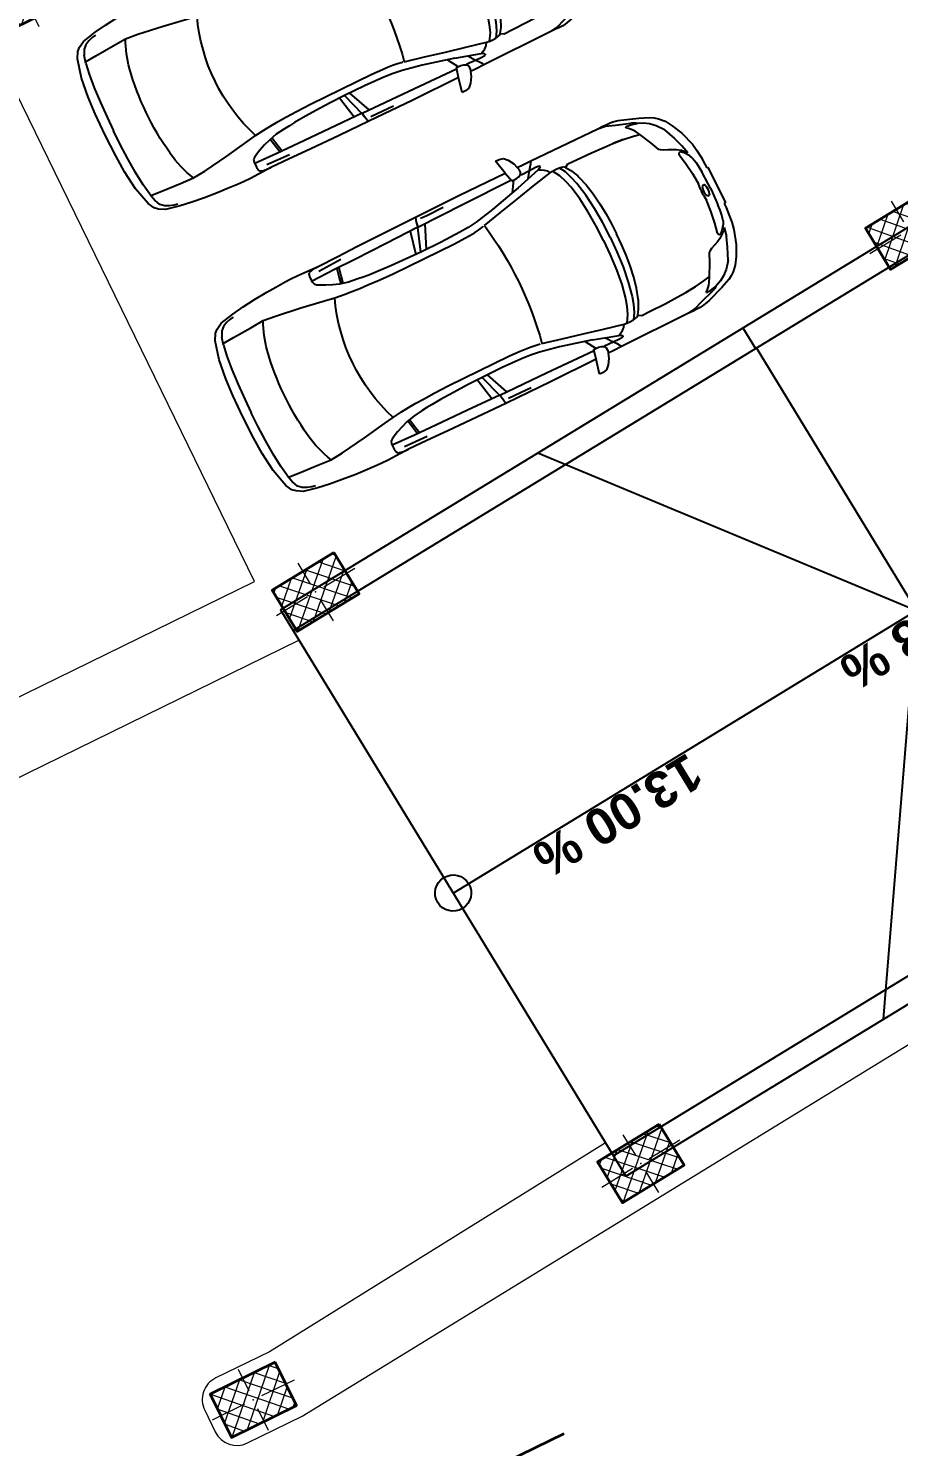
# Model space of a CAD drawing. Header units: metres. Extents: x 7511783 to 7512372, y 4692307 to 4692611.
# Drawn here: x 7511951.21 to 7511958.43, y 4692561.11 to 4692572.87 of the extents above; entities that cross this region are included whole.
import ezdxf
from ezdxf.enums import TextEntityAlignment as Align

# ---------------------------------------------------------------- set-up
doc = ezdxf.new("R2010")
doc.units = ezdxf.units.M
for name, color, linetype, lineweight in [('A - Muret', 7, 'Continuous', 0), ('A - Muret_Pen_No__102', 254, 'Continuous', 0), ('A - Muret_Pen_No__7', 7, 'Continuous', 0), ('A - Rampa_Pen_No__42', 8, 'Continuous', 0), ('A - Shtyllat', 7, 'Continuous', 0), ('A - Shtyllat_Pen_No__1', 7, 'Continuous', 0), ('A - Shtyllat_Pen_No__7', 7, 'Continuous', 0), ('A -Polyline', 7, 'Continuous', 0), ('A -Polyline_Pen_No__178', 43, 'Continuous', 0), ('A -Polyline_Pen_No__48', 14, 'Continuous', 0), ('A -Polyline_Pen_No__8', 14, 'Continuous', 0), ('Interior - Furniture _Pen_No__42', 8, 'Continuous', 0)]:
    doc.layers.add(name, color=color, linetype=linetype, lineweight=lineweight)
doc.styles.add('GENERATED_STYLE_1', font='arial.ttf')
doc.styles.add('GENERATED_STYLE_2', font='arialbd.ttf')
pattern_1 = [(44.99999999999998, (0, 0), (-68.94290863686237, 68.94290863686243), []), (135.0000000000001, (0, 0), (68.94290863686219, 68.94290863686261), [])]

# ---------------------------------------------------------------- blocks, each defined once
blk = doc.blocks.new('Wall_47', base_point=(37900, -19000.83534970144))
at = {"layer": 'A - Muret_Pen_No__102', "linetype": 'Continuous', "lineweight": 0}
for points in [[(38699.99999812447, -19000.83597085249), (41299.999966697, -19000.83597085249), (41299.999966697, -18880.83535809947), (38699.99999812447, -18880.83535809947)], [(47050.00001263507, -18880.83534483741), (42099.99995886101, -18880.83534483741), (42099.99995886101, -19000.83597085249), (47050.00001263507, -19000.83597085249)], [(47850.00000079286, -18880.83534081898), (47850.00000079286, -19000.83597085249), (51150.00005066399, -19000.83537853076), (51150.00005066399, -18880.83534081898)]]:
    blk.add_hatch(color=254, dxfattribs=at).paths.add_polyline_path(points)
at = {"layer": 'A - Muret_Pen_No__7', "color": 7, "linetype": 'Continuous', "lineweight": 35, "flags": 128}
for points in [[(41299.99995231623, -18880.83534970144), (38699.99990165224, -18880.83534970144)], [(44515, -18880.83534970144), (42100.00006556517, -18880.83534970144)], [(47049.99994635577, -18880.83534970144), (44635, -18880.83534970144)], [(51150.00005066399, -18880.83534970144), (47850.0000596047, -18880.83534970144)], [(38699.99990165248, -19000.83534970144), (41299.9999523163, -19000.83534970144)], [(42100.00006556521, -19000.83534970144), (47049.99994635579, -19000.83534970144)], [(47850.00005960473, -19000.83534970144), (51150.00005066399, -19000.83534970144)]]:
    blk.add_lwpolyline(points, dxfattribs=at)
blk = doc.blocks.new('Column_96', base_point=(41700, -19250.73408698702))
at = {"layer": 'A - Shtyllat', "linetype": 'Continuous', "lineweight": 0}
h = blk.add_hatch(dxfattribs=at)
h.set_pattern_fill('CONCRETE_BLOCK', color=18, style=0, pattern_type=2)
h.set_pattern_definition(pattern_1)
h.paths.add_polyline_path([(42000.00000000001, -19050.73408698702), (41400, -19050.73408698702), (41400, -19450.73408698702), (42000, -19450.73408698702)])
at = {"layer": 'A - Shtyllat_Pen_No__1', "color": 7, "linetype": 'Continuous', "lineweight": 13}
for p, q in [((41700, -19170.73408698702), (41700, -18970.73408698702)), ((41620, -19250.73408698702), (41320, -19250.73408698701)), ((41780, -19250.73408698702), (42080.00000000001, -19250.73408698702)), ((41700, -19330.73408698701), (41700, -19530.73408698702))]:
    blk.add_line(p, q, dxfattribs=at)
blk.add_point((41700, -19250.73408698702), dxfattribs=at)
at = {"layer": 'A - Shtyllat_Pen_No__7', "color": 7, "linetype": 'Continuous', "lineweight": 35, "flags": 128}
blk.add_lwpolyline([(42000.00000000001, -19050.73408698702), (41400, -19050.73408698702), (41400, -19450.73408698702), (42000, -19450.73408698702)], close=True, dxfattribs=at)
blk = doc.blocks.new('Column_101', base_point=(41704.90881500533, -24750.13090182917))
at = {"layer": 'A - Shtyllat', "linetype": 'Continuous', "lineweight": 0}
h = blk.add_hatch(dxfattribs=at)
h.set_pattern_fill('CONCRETE_BLOCK', color=18, style=0, pattern_type=2)
h.set_pattern_definition(pattern_1)
h.paths.add_polyline_path([(41985.07613849939, -24523.18097156663), (41387.65990880372, -24578.80334562792), (41424.74149151125, -24977.0808320917), (42022.15772120692, -24921.45845803041)])
at = {"layer": 'A - Shtyllat_Pen_No__1', "color": 7, "linetype": 'Continuous', "lineweight": 13}
for p, q in [((41697.49249846382, -24670.47540453641), (41678.95170711005, -24471.33666130452)), ((41625.25331771257, -24757.54721837067), (41326.54520286473, -24785.35840540132)), ((41784.56431229808, -24742.71458528766), (42083.27242714592, -24714.90339825702)), ((41712.32513154683, -24829.78639912192), (41730.86592290059, -25028.92514235381))]:
    blk.add_line(p, q, dxfattribs=at)
blk.add_point((41704.90881500533, -24750.13090182917), dxfattribs=at)
at = {"layer": 'A - Shtyllat_Pen_No__7', "color": 7, "linetype": 'Continuous', "lineweight": 35, "flags": 128}
blk.add_lwpolyline([(41985.07613849939, -24523.18097156663), (41387.65990880372, -24578.80334562792), (41424.74149151125, -24977.0808320917), (42022.15772120692, -24921.45845803041)], close=True, dxfattribs=at)
blk = doc.blocks.new('Column_102', base_point=(47444.23691836393, -24215.77032166825))
at = {"layer": 'A - Shtyllat', "linetype": 'Continuous', "lineweight": 0}
h = blk.add_hatch(dxfattribs=at)
h.set_pattern_fill('CONCRETE_BLOCK', color=18, style=0, pattern_type=2)
h.set_pattern_definition(pattern_1)
h.paths.add_polyline_path([(47724.404241858, -23988.82039140571), (47126.98801216233, -24044.442765467), (47164.06959486986, -24442.72025193078), (47761.48582456553, -24387.09787786949)])
at = {"layer": 'A - Shtyllat_Pen_No__1', "color": 7, "linetype": 'Continuous', "lineweight": 13}
for p, q in [((47436.82060182242, -24136.11482437549), (47418.27981046866, -23936.9760811436)), ((47523.89241565668, -24208.35400512674), (47822.60053050452, -24180.5428180961)), ((47364.58142107117, -24223.18663820975), (47065.87330622334, -24250.99782524039)), ((47451.65323490543, -24295.425818961), (47470.1940262592, -24494.56456219289))]:
    blk.add_line(p, q, dxfattribs=at)
blk.add_point((47444.23691836393, -24215.77032166825), dxfattribs=at)
at = {"layer": 'A - Shtyllat_Pen_No__7', "color": 7, "linetype": 'Continuous', "lineweight": 35, "flags": 128}
blk.add_lwpolyline([(47724.404241858, -23988.82039140571), (47126.98801216233, -24044.442765467), (47164.06959486986, -24442.72025193078), (47761.48582456553, -24387.09787786949)], close=True, dxfattribs=at)
blk = doc.blocks.new('Column_112', base_point=(38300, -30541.28540813954))
at = {"layer": 'A - Shtyllat', "linetype": 'Continuous', "lineweight": 0}
h = blk.add_hatch(dxfattribs=at)
h.set_pattern_fill('CONCRETE_BLOCK', color=18, style=0, pattern_type=2)
h.set_pattern_definition(pattern_1)
h.paths.add_polyline_path([(38600.00276967758, -30341.28956271824), (38000.00276973511, -30341.28125359921), (37999.99723032242, -30741.28125356085), (38599.99723026488, -30741.28956267988)])
at = {"layer": 'A - Shtyllat_Pen_No__1', "color": 7, "linetype": 'Continuous', "lineweight": 13}
for p, q in [((38300.00110788254, -30461.28540814721), (38300.00387758888, -30261.28540816639)), ((38220.00000000767, -30541.28430025701), (37920.00000003644, -30541.28014569749)), ((38379.99999999233, -30541.28651602208), (38679.99999996356, -30541.2906705816)), ((38299.99889211746, -30621.28540813187), (38299.99612241112, -30821.28540811269))]:
    blk.add_line(p, q, dxfattribs=at)
blk.add_point((38300, -30541.28540813954), dxfattribs=at)
at = {"layer": 'A - Shtyllat_Pen_No__7', "color": 7, "linetype": 'Continuous', "lineweight": 35, "flags": 128}
blk.add_lwpolyline([(38600.00276967758, -30341.28956271824), (38000.00276973511, -30341.28125359921), (37999.99723032242, -30741.28125356085), (38599.99723026488, -30741.28956267988)], close=True, dxfattribs=at)
blk = doc.blocks.new('Column_185', base_point=(42048.49280065581, -30192.28238753151))
at = {"layer": 'A - Shtyllat', "linetype": 'Continuous', "lineweight": 0}
h = blk.add_hatch(dxfattribs=at)
h.set_pattern_fill('CONCRETE_BLOCK', color=18, style=0, pattern_type=2)
h.set_pattern_definition(pattern_1)
h.paths.add_polyline_path([(42328.66012414988, -29965.33245726899), (41731.24389445422, -30020.95483133027), (41768.32547716172, -30419.23231779405), (42365.7417068574, -30363.60994373277)])
at = {"layer": 'A - Shtyllat_Pen_No__1', "color": 7, "linetype": 'Continuous', "lineweight": 13}
for p, q in [((42041.0764841143, -30112.62689023876), (42022.53569276054, -29913.48814700687)), ((41968.83730336305, -30199.69870407302), (41670.12918851521, -30227.50989110366)), ((42128.14829794856, -30184.86607099001), (42426.85641279639, -30157.05488395937)), ((42055.90911719731, -30271.93788482427), (42074.44990855107, -30471.07662805616))]:
    blk.add_line(p, q, dxfattribs=at)
blk.add_point((42048.49280065581, -30192.28238753151), dxfattribs=at)
at = {"layer": 'A - Shtyllat_Pen_No__7', "color": 7, "linetype": 'Continuous', "lineweight": 35, "flags": 128}
blk.add_lwpolyline([(42328.66012414988, -29965.33245726899), (41731.24389445422, -30020.95483133027), (41768.32547716172, -30419.23231779405), (42365.7417068574, -30363.60994373277)], close=True, dxfattribs=at)
blk = doc.blocks.new('Straight Ramp 22')
at = {"layer": 'A - Rampa_Pen_No__42', "color": 8, "linetype": 'Continuous', "lineweight": 25}
for p, q in [((0, -2750), (0, 2750)), ((0, 2750), (10312.71324024271, 2750)), ((4500, 0), (2500, 2750)), ((0, 2550), (10197.24318640479, 2550)), ((0, 2550), (10197.24318640479, 2550)), ((4500, 2550), (4500, -2550)), ((0, 0), (8724.999999971245, 0)), ((2500, -2750), (4500, 0)), ((0, -2550), (7252.7568135377, -2550)), ((0, -2550), (7252.7568135377, -2550)), ((4492, -2750), (4492, -2550)), ((0, -2750), (7137.286759699775, -2750))]:
    blk.add_line(p, q, dxfattribs=at)
for start, end in [(0, 180), (180, 0)]:
    blk.add_arc((0, 0), 150, start, end, dxfattribs=at)
blk.add_point((4484, -2550), dxfattribs=at)
at = {"layer": 'A - Rampa_Pen_No__42', "color": 8, "linetype": 'Continuous', "lineweight": 25, "style": 'GENERATED_STYLE_1'}
for tag, p in [('ascentPercentage_0', (2250, 188.4778571428572)), ('percentage_0', (6637.499999985625, 188.4778571428572)), ('percentage_1', (10912.49999995687, 188.4778571428572)), ('ascentPercentage_1', (15299.99999994249, 188.4778571428572))]:
    blk.add_attdef(tag, text='', height=300, dxfattribs=at).set_placement(p, align=Align.MIDDLE_CENTER)
blk = doc.blocks.new('Car 05 22')
at = {"layer": 'Interior - Furniture _Pen_No__42', "color": 8, "linetype": 'Continuous', "lineweight": 25}
for p, q in [((1961.117547741, 983.221158223), (1928.938242309, 983.221158223)), ((1928.938242309, 983.221158223), (1957.843908175, 858.0544967500001)), ((1996.903176747, 974.9060932165999), (1961.117547741, 983.221158223)), ((2026.89661068, 945.007687052), (1996.903176747, 974.9060932165999)), ((2054.5732194, 897.577022836), (2026.89661068, 945.007687052)), ((-372.3345973750002, 830.229933465), (-483.1389679684001, 817.2581826864)), ((-251.752794228, 841.043733947), (-372.3345973750002, 830.229933465)), ((-168.2198443133, 844.6061713611999), (-251.752794228, 841.043733947)), ((-78.35772569479998, 850.6357850930001), (-168.2198443133, 844.6061713611999)), ((-24.036324899, 852.2918850640001), (-78.35772569479998, 850.6357850930001)), ((40.3182760438, 852.3336850629998), (-24.036324899, 852.2918850640001)), ((230.8030912739, 845.5192631063), (40.3182760438, 852.3336850629998)), ((129.0398444, 820.4687779309999), (138.886242882, 832.3883788069998)), ((138.886242882, 832.3883788069998), (165.168377873, 840.275885275)), ((165.168377873, 840.275885275), (194.733578306, 844.324685204)), ((194.733578306, 844.324685204), (230.803091274, 845.519263106)), ((400.0158099590001, 847.596806379), (230.8030912739, 845.5192631063)), ((590.7241636140001, 851.6786068920001), (400.0158099590001, 847.596806379)), ((856.5325990199999, 856.169707455), (590.7241636140001, 851.6786068920001)), ((1129.8609284, 858.5331077519999), (856.5325990199999, 856.169707455)), ((1119.51383092, 833.2672045809999), (1115.14443198, 808.948201529)), ((1120.16623076, 836.3248049650001), (1119.51383092, 833.2672045809999)), ((1120.69723063, 838.160005195), (1120.16623076, 836.3248049650001)), ((1129.8609284, 858.5331077519999), (1120.69723063, 838.160005195)), ((1536.1071561, 860.3802508980001), (1129.8609284, 858.5331077519999)), ((1162.63563846, 830.4777734580001), (1220.13025657, 829.0713745190002)), ((1220.13025657, 829.0713745190002), (1369.65750367, 831.489072695)), ((1957.843908175, 858.0544967500001), (1536.1071561, 860.3802508980001)), ((1957.84390817, 858.0544967500001), (1977.22141076, 777.427813481)), ((2067.91700908, 857.6794056350001), (2054.5732194, 897.577022836)), ((2119.91703998, 857.4374531180001), (2067.91700908, 857.6794056350001)), ((2075.28112592, 835.6608695470001), (2067.91700908, 857.6794056350001)), ((2075.2191259, 809.3983893609999), (2075.28112592, 835.6608695470001)), ((2193.165590015, 856.4504063259001), (2119.91703998, 857.4374531180001)), ((2166.81146925, 813.814537484), (2182.27381684, 834.081841238)), ((2182.27381684, 834.081841238), (2193.16559002, 856.4504063260001)), ((2808.01466132, 852.5547640039999), (2193.165590015, 856.4504063259001)), ((2855.711363900001, 852.6327640009998), (2808.01466132, 852.5547640039999)), ((2808.01466132, 852.5547640039999), (2876.86636504, 843.317264394)), ((2891.44016583, 852.5287640049999), (2855.711363900001, 852.6327640009998)), ((2876.86636504, 843.317264394), (2954.16376923, 813.731165643)), ((2922.51356751, 852.034364026), (2891.44016583, 852.5287640049999)), ((2904.11849592, 832.8863289209997), (2905.06820589, 832.8379901159999)), ((2945.17226874, 849.4061641369999), (2922.51356751, 852.034364026)), ((2989.61447115, 839.6482645490003), (2945.17226874, 849.4061641369999)), ((3013.55027244, 833.064864827), (2989.61447115, 839.6482645490003)), ((3154.26138006, 782.5577669589998), (3013.55027244, 833.064864827)), ((-784.8200333720001, 721.8124613509999), (-815.0478655078, 667.7598955197002)), ((-757.6903274910002, 747.022066986), (-784.8200333720001, 721.8124613509999)), ((-706.3378894982, 775.7872218095), (-757.6903274910002, 747.022066986)), ((-729.425104913, 716.3992494200002), (-750.577082573, 669.7773949330001)), ((-701.0941271610001, 743.2591195180001), (-729.425104913, 716.3992494200002)), ((-585.227090103, 801.027979058), (-706.3378894982, 775.7872218095)), ((-664.8727541800001, 760.961322365), (-701.0941271610001, 743.2591195180001)), ((-626.571782751, 772.4860242179999), (-664.8727541800001, 760.961322365)), ((-594.8871138119998, 778.4895580349998), (-626.571782751, 772.4860242179999)), ((-483.1389679684001, 817.2581826864), (-585.227090103, 801.027979058)), ((124.560977278, 791.3967861309999), (129.0398444, 820.4687779309999)), ((125.693926866, 743.8968737240001), (124.560977278, 791.3967861309999)), ((327.3887276080001, 761.920895626), (125.394377448, 756.455747737)), ((132.429139117, 722.8048827370001), (125.693926866, 743.8968737240001)), ((146.670770152, 710.6062742990001), (132.429139117, 722.8048827370001)), ((171.252864179, 696.6287725440001), (146.670770152, 710.6062742990001)), ((210.873013229, 809.2317387879999), (418.0703055720001, 816.1926024380003)), ((521.9507803269998, 764.6728959719999), (327.3887276080001, 761.920895626)), ((355.2943663540001, 762.315609428), (339.1227247570001, 683.1192857359999)), ((373.4006373970002, 762.5717151969999), (357.2289958010001, 683.375391506)), ((813.627009446, 769.327996556), (521.9507803269998, 764.6728959719999)), ((1108.59023357, 773.98329714), (813.627009446, 769.327996556)), ((1036.25651944, 772.8416796290002), (996.5002997029998, 578.7916468290002)), ((1041.96657906, 578.0240872360001), (1107.56627095, 773.967136299)), ((1173.32542975, 774.895061201), (1090.33970038, 577.89253068)), ((1115.14443198, 808.948201529), (1108.59023357, 773.98329714)), ((1108.59023357, 773.98329714), (1537.61805657, 780.025947399)), ((1537.61805657, 780.025611521), (1974.99295641, 786.0764425990001)), ((1939.15395607, 686.22492547), (1995.917261, 777.427813481)), ((1977.22141076, 777.427813481), (2019.59119012, 777.427813481)), ((2000.39650233, 701.591770694), (2213.53100788, 762.9814866290001)), ((2019.59119012, 777.427813481), (2044.48611622, 783.069509224)), ((2044.48611622, 783.069509224), (2063.35562216, 792.2740022800001)), ((2063.35562216, 792.2740022800001), (2070.42572439, 799.8521965630001)), ((2068.68333559, 787.696981005), (2065.39356605, 794.4584027669999)), ((2068.68333559, 787.696981005), (2148.02030692, 790.4828861469999)), ((2070.42572439, 799.8521965630001), (2075.2191259, 809.3983893609999)), ((2106.51930118, 732.1586113790001), (2148.02030692, 790.4828861469999)), ((2148.02030692, 790.4828861469999), (2166.81146925, 813.814537484)), ((2148.02030692, 790.4828861469999), (2205.61920777, 792.204186117)), ((2205.61920777, 792.204186117), (2227.21980808, 791.0038861380001)), ((2226.59190807, 769.8777067159999), (2213.53100788, 762.9814866290001)), ((2213.53100788, 762.9814866290001), (2238.34670825, 752.240186817)), ((2234.36910819, 773.9630864369999), (2226.59190807, 769.8828865080001)), ((2227.21980808, 791.0038861380001), (2232.61990816, 790.029986155)), ((2232.61990816, 790.029986155), (2237.93539134, 787.2871225249999)), ((2238.46067648, 776.864360243), (2234.36910819, 773.9630864369999)), ((2240.81890828, 784.03918626), (2237.93539134, 787.2871225249999)), ((2238.34670825, 752.240186817), (2258.53170854, 739.717487037)), ((2238.46067648, 776.864360243), (2240.85090828, 780.5209863219999)), ((2240.85090828, 780.5209863219999), (2240.81890828, 784.03918626)), ((2258.53170854, 739.717487037), (2269.0398087, 731.086787188)), ((2269.0398087, 731.086787188), (2278.83550884, 721.965087348)), ((2278.83550884, 721.965087348), (2293.79610906, 697.6509877739999)), ((2954.16376923, 813.731165643), (3075.78877375, 774.6896785450001)), ((3022.47491973, 758.305686711), (3023.66221975, 762.4851866380001)), ((3024.49924208, 753.7186598590001), (3022.47491973, 758.305686711)), ((3023.66221975, 762.4851866380001), (3034.64521991, 765.0503865930001)), ((3037.91041996, 743.452886971), (3024.49924208, 753.7186598590001)), ((3034.64521991, 765.0503865930001), (3046.93432009, 763.817386614)), ((3050.61522015, 730.6688871950001), (3037.91041996, 743.452886971)), ((3046.93432009, 763.817386614), (3060.9451203, 762.9292866300001)), ((3064.50712035, 714.6457874760001), (3050.61522015, 730.6688871950001)), ((3060.9451203, 762.9292866300001), (3089.85712072, 757.3861867269998)), ((3076.97452053, 697.807687771), (3064.50712035, 714.6457874760001)), ((3100.48402088, 763.1120866269999), (3075.78877375, 774.6896785450001)), ((3089.85712072, 757.3861867269998), (3108.43932099, 751.4304868319999)), ((3114.13862108, 753.3111867989999), (3100.48402088, 763.1120866269999)), ((3108.43932099, 751.4304868319999), (3122.8656212, 746.4359869189999)), ((3122.8656212, 746.4359869189999), (3114.13862108, 753.3111867989999)), ((3170.0706946, 726.5554905960001), (3122.8656212, 746.4359869189999)), ((3235.883818752, 747.6101556219), (3154.26138006, 782.5577669589998)), ((3211.69204952, 701.0151137130001), (3170.0706946, 726.5554905960001)), ((3269.07948628, 728.3294692490001), (3235.883818752, 747.6101556219)), ((3298.56678787, 705.6390702070001), (3269.07948628, 728.3294692490001)), ((3337.33388997, 663.3806719909999), (3298.56678787, 705.6390702070001)), ((-815.0478655078, 667.7598955197002), (-855.0523550635, 511.0116477078998)), ((-768.2719792499998, 602.2788720830002), (-782.764796709, 510.0106247469999)), ((-768.2719792499998, 602.2788720830002), (-750.577082573, 669.7773949330001)), ((-764.3441764490001, 617.261773195), (-665.728145997, 623.9546285630003)), ((-665.728145997, 623.9546285630003), (-500.877431885, 634.180288886)), ((-500.877431885, 634.180288886), (-383.0238853850001, 641.9613403830001)), ((-383.0238853850001, 641.9613403830001), (-274.220886173, 631.318400078)), ((-274.220886173, 631.318400078), (-56.404854203, 600.536895199)), ((-56.404854203, 600.536895199), (145.941775497, 566.5900898169999)), ((212.566754139, 676.5412700230002), (171.252864179, 696.6287725440001)), ((266.3151410770001, 654.566867265), (212.566754139, 676.5412700230002)), ((319.4903281550001, 636.426864989), (266.3151410770001, 654.566867265)), ((392.7088835140001, 617.8124267930001), (319.4903281550001, 636.426864989)), ((339.1227247570001, 683.1192857359999), (329.5580559370001, 633.8673348859999)), ((357.2289958010001, 683.375391506), (346.76505809, 629.492778784)), ((474.8166917820001, 607.1053878569999), (392.7088835140001, 617.8124267930001)), ((521.3449804749999, 601.6186871690002), (474.8166917820001, 607.1053878569999)), ((569.9935686519999, 596.8381865689998), (521.3449804749999, 601.6186871690002)), ((652.59274858, 590.9845858339997), (569.9935686519999, 596.8381865689998)), ((772.8388193580001, 584.9903850819998), (652.59274858, 590.9845858339997)), ((1483.8761315, 590.1361862749999), (1403.02450604, 584.4121905939998)), ((1562.00595611, 600.596478384), (1483.8761315, 590.1361862749999)), ((1730.35620914, 633.8338533080002), (1562.00595611, 600.596478384)), ((2000.39650233, 701.591770694), (1730.35620914, 633.8338533080002)), ((1779.61280153, 581.7538898049997), (1952.84760406, 621.338789111)), ((1952.84760406, 621.338789111), (2122.045506540001, 659.9572884350001)), ((2122.045506540001, 659.9572884350001), (2293.79610906, 697.6509877739999)), ((2293.79610906, 697.6509877739999), (2317.1870094, 700.7385877199999)), ((2293.79610906, 697.6386630720001), (2293.79610906, 697.6509877739999)), ((2317.1870094, 700.7385877199999), (2345.74280982, 702.7498876850001)), ((2355.134199750001, 639.912801441), (2317.1870094, 700.7385877199999)), ((2345.74280982, 702.7498876850001), (2378.929310310001, 702.0184876970001)), ((2379.77420337, 575.387091212), (2355.13301598, 639.9159014410001)), ((2410.10490185, 649.1086815510001), (2378.929310310001, 702.0184876970001)), ((2378.929310310001, 702.0184876970001), (2410.57231077, 694.2028878339999)), ((2436.02871163, 583.2244924540001), (2410.10490185, 649.1086815510001)), ((2410.57231077, 694.2028878339999), (2410.58631694, 694.1782473540001)), ((2428.73881104, 681.7061880529999), (2410.57231077, 694.2028878339999)), ((2428.73881104, 681.7061880529999), (2457.25830016, 700.035535323)), ((2428.77597173, 681.700745325), (2428.73881104, 681.7061880529999)), ((2428.77597173, 681.700745325), (2456.66545813, 639.8418234830003)), ((2456.66545813, 639.8418234830003), (2487.236391870001, 574.2621729599999)), ((2457.25830016, 700.035535323), (2535.4819126, 697.9905877680001)), ((2535.422612600001, 697.9916562040003), (2673.21491462, 695.5089878119999)), ((2535.46586986, 697.9894090810001), (2535.4819126, 697.988971943)), ((2673.21491462, 695.5089878119999), (2787.200816290001, 691.4809878819998)), ((2787.200816290001, 691.4809878819998), (2868.415817480001, 687.223087957)), ((2868.395882330001, 687.22488671), (2959.72331881, 678.984388101)), ((2959.72331881, 678.984388101), (2868.415817480001, 687.1969879569999)), ((2959.72331881, 678.984388101), (3047.2313201, 666.2002883250001)), ((3047.20992906, 666.2041971140001), (3100.00912087, 656.556188494)), ((3100.00912087, 656.556188494), (3076.97452053, 697.807687771)), ((3152.92075342, 553.873393456), (3100.00912087, 656.556188494)), ((3254.25934432, 663.1775183300001), (3211.69204952, 701.0151137130001)), ((3301.867263790001, 602.80900872), (3254.25934432, 663.1775183300001)), ((3301.867263790001, 602.80900872), (3346.015513130001, 501.4217980699999)), ((3374.49419199, 603.583974516), (3337.33388997, 663.3806719909999)), ((3418.40079436, 512.7439783509999), (3374.49419199, 603.583974516)), ((-855.0523550635, 511.0116477078998), (-874.6778528530002, 344.9579771100001)), ((-782.7621654889999, 510.027376359), (-794.5333543099999, 390.6265818930001)), ((145.941775497, 566.5900898169999), (233.261172115, 552.312592089)), ((233.261172115, 552.312592089), (315.3092800730001, 541.359190513)), ((315.2936019620001, 541.3606176840001), (384.2945810830001, 535.0794906230001)), ((384.2815104790001, 535.080362318), (454.174320738, 530.4191213629999)), ((454.170282107, 530.4193907049998), (526.242583163, 526.2868907769997)), ((526.2331313149998, 526.2873073839999), (627.7018846490002, 521.814890855)), ((627.698546207, 521.8149872519999), (756.75876515, 518.0884218199999)), ((756.75876515, 518.0884218199999), (1322.62824821, 518.052230308)), ((907.2666866909999, 580.298084493), (772.8388193580001, 584.9903850819998)), ((1041.96657906, 578.0240872360001), (907.2666866909999, 580.298084493)), ((1227.79815085, 577.5186957939999), (1041.96657906, 578.0240872360001)), ((1316.09897866, 580.475793563), (1227.79815085, 577.5186957939999)), ((1403.02450604, 584.4121905939998), (1316.09897866, 580.475793563)), ((1322.62824821, 518.052230308), (1420.49779626, 521.652890858)), ((1420.49066257, 521.652523245), (1466.64156934, 524.030772681)), ((1466.62639694, 524.0299908169999), (1510.87647584, 527.594696836)), ((1510.85529759, 527.5929907539999), (1554.25309822, 533.0576906580001)), ((1554.25309822, 533.0576906580001), (1596.82961355, 540.969674969)), ((1597.28918852, 541.1774857889999), (1596.65116701, 540.8889849259999)), ((1610.72419049, 544.0665862469999), (1779.61280153, 581.7538898049997)), ((2397.334105950001, 514.2584815219999), (2379.77250853, 575.3929912130001)), ((2419.31580918, 395.7362626700001), (2397.33316008, 514.2635815229997)), ((2453.63941421, 521.616582688), (2436.02871163, 583.2244924540001)), ((2477.61661773, 401.0764635800001), (2453.63941421, 521.616582688)), ((2487.236391870001, 574.2621729599999), (2491.79934275, 562.0052962960001)), ((2491.79994982, 562.0052962960001), (2517.90263133, 477.034766618)), ((2517.90263133, 477.034766618), (2537.54372273, 384.0810341510001)), ((3189.62073735, 475.569766106), (3152.92075342, 553.873393456)), ((3199.39883308, 466.7584630290001), (3189.62073735, 475.569766106)), ((3346.015513130001, 501.4217980699999), (3374.297465860001, 419.557472908)), ((3457.47689648, 393.0984834030001), (3418.40079436, 512.7439783509999)), ((-794.5333543099999, 390.6265818930001), (-802.4328468090001, 258.715288008)), ((2433.73206705, 266.091642182), (2419.31580918, 395.7362626700001)), ((2493.88922012, 269.050242651), (2477.61661773, 401.0764635800001)), ((2537.54372273, 384.0810341510001), (2551.45611664, 285.6281997640001)), ((3220.69886845, 454.388540188), (3199.39883308, 466.7584630290001)), ((3256.10680826, 439.2417534179999), (3220.67662376, 454.4014587129999)), ((3288.390194130001, 425.101248479), (3256.10680826, 439.2417534179999)), ((3319.36158057, 408.41284265), (3288.390194130001, 425.101248479)), ((3353.46269085, 384.2512837760001), (3319.36158057, 408.41284265)), ((3321.23357975, 370.497229407), (3320.99727986, 362.132926485)), ((3320.99727986, 362.132926485), (3338.31527228, 276.8564967000001)), ((3324.654278260001, 377.297531782), (3321.23357975, 370.497229407)), ((3328.30797666, 379.591332583), (3324.654278260001, 377.297531782)), ((3338.468372210001, 379.4523325350001), (3328.30797666, 379.591332583)), ((3363.640761200001, 357.811724976), (3338.468372210001, 379.4523325350001)), ((3377.182392130001, 359.9734848010001), (3353.46269085, 384.2512837760001)), ((3396.66521323, 315.8049103040001), (3363.640761200001, 357.811724976)), ((3391.09039087, 344.247647689), (3374.297465860001, 419.557472908)), ((3391.09039087, 344.247647689), (3377.182392130001, 359.9734848010001)), ((3468.34279707, 330.9338860280001), (3457.47689648, 393.0984834030001)), ((-874.6778528530002, 344.9579771100001), (-882.944054645, 194.680643518)), ((-802.4328468090001, 258.715288008), (-806.8131426489999, 124.936494209)), ((2441.61713002, 131.955220918), (2433.73181129, 266.093942182)), ((2503.10292147, 133.173421111), (2493.88922012, 269.050242651)), ((2551.45611664, 285.6281997640001), (2559.71041303, 193.693567653)), ((3338.31527228, 276.8564967000001), (3351.882966340001, 172.661960307)), ((3408.0703938, 289.3779877820001), (3396.66521323, 315.8049103040001)), ((3408.0703938, 289.3779877820001), (3413.77629411, 267.259988716)), ((3413.77548775, 267.2641933500001), (3418.45445829, 242.866384828)), ((3418.452194370001, 242.878189745), (3424.044894670001, 200.723791525)), ((3474.4914974, 263.721088865), (3468.34279707, 330.9338860280001)), ((3478.33319761, 199.917191559), (3474.4914974, 263.721088865)), ((-882.944054645, 194.680643518), (-885.3767076889999, 0)), ((-806.8131426489999, 124.936494209), (-808.0470753050001, 0)), ((2444.0197128, -0.0273000043277), (2441.61701245, 131.957220918)), ((2506.01959488, -3.86e-13), (2503.10292147, 133.173421111)), ((2559.71041303, 193.693567653), (2564.38081099, 101.185635342)), ((3351.882966340001, 172.661960307), (3358.343763510001, 75.87012649980001)), ((3424.044894670001, 200.723791525), (3427.72848251, 152.023715234)), ((3432.36383112, 39.98011396419999), (3427.72848251, 152.023715234)), ((3479.35651311, 164.9481933352), (3478.33319761, 199.917191559)), ((3489.519598210001, 164.9481933352), (3479.35651311, 164.9481933352)), ((3489.519598210001, -164.9481933352), (3489.519598210001, 164.9481933352)), ((-885.3767076889999, 0), (-882.944054645, -194.680643518)), ((-806.8131426489999, -124.936494209), (-808.0470753050001, 1.477e-13)), ((2444.0197128, 0.0273000043271), (2441.61701245, -131.957220918)), ((2564.38081099, 101.185635342), (2566.01761027, -0.00610000213065)), ((2564.38081099, -101.185635342), (2566.01761027, 0.00610000212997)), ((3353.95786543, 27.8932505984), (3358.343763510001, 75.87012649980001)), ((3353.95786543, 27.8932505984), (3353.95786543, -0.7649002671629999)), ((3353.95786543, -27.8932505984), (3353.95786543, 0.7649002671619999)), ((3370.89075802, 11.74110410089999), (3370.32315827, -0.7649002671629999)), ((3370.89075802, -11.74110410089999), (3370.32315827, 0.7649002671619999)), ((3372.49235732, 23.6550082622), (3370.89075802, 11.74110410089999)), ((3376.267285060001, 38.99395092400001), (3372.49235732, 23.6550082622)), ((3381.98685317, 46.5714162664), (3376.267285060001, 38.99395092400001)), ((3386.21005132, 48.3522168884), (3381.98685317, 46.5714162664)), ((3386.21005132, 48.3522168884), (3394.28954778, 48.3522168884)), ((3398.51284593, 46.5714162664), (3394.28954778, 48.3522168884)), ((3404.23226311, 38.99375151340001), (3398.51284593, 46.5714162664)), ((3404.23226311, 38.99375151340001), (3408.00714178, 23.6550082622)), ((3408.00714178, 23.6550082622), (3409.766541010001, 8.055102813469999)), ((3409.766541010001, 8.055102813469999), (3409.766541010001, -4.961e-13)), ((3431.76949509, 57.3729975776), (3431.76949509, 56.7710829698)), ((3432.04453126, -0.0109000038072), (3432.36383112, 39.98011396419999)), ((3432.04453126, 0.0109000038063), (3432.36383112, -39.98011396419999)), ((2506.01959488, -2.78e-13), (2503.10292147, -133.173421111)), ((2559.71041303, -193.693567653), (2564.38081099, -101.185635342)), ((3351.882966340001, -172.661960307), (3358.343763510001, -75.87012649980001)), ((3353.95786543, -27.8932505984), (3358.343763510001, -75.87012649980001)), ((3372.49235732, -23.6550082622), (3370.89075802, -11.74110410089999)), ((3376.267285060001, -38.99395092400001), (3372.49235732, -23.6550082622)), ((3381.98685317, -46.5714162664), (3376.267285060001, -38.99395092400001)), ((3386.21005132, -48.3522168884), (3381.98685317, -46.5714162664)), ((3386.21005132, -48.3522168884), (3394.28954778, -48.3522168884)), ((3398.51284593, -46.5714162664), (3394.28954778, -48.3522168884)), ((3404.23226311, -38.99375151340001), (3398.51284593, -46.5714162664)), ((3404.23226311, -38.99375151340001), (3408.00714178, -23.6550082622)), ((3408.00714178, -23.6550082622), (3409.766541010001, -8.055102813469999)), ((3409.766541010001, -8.055102813469999), (3409.766541010001, -3.892e-13)), ((3432.36383112, -39.98011396419999), (3427.72848251, -152.023715234)), ((3431.76949509, -57.3729975776), (3431.76949509, -56.7710829698)), ((-882.944054645, -194.680643518), (-874.6778528530002, -344.9579771100001)), ((-802.4328468090001, -258.715288008), (-806.8131426489999, -124.936494209)), ((2441.61713002, -131.955220918), (2433.73181129, -266.093942182)), ((2503.10292147, -133.173421111), (2493.88922012, -269.050242651)), ((2551.45611664, -285.6281997640001), (2559.71041303, -193.693567653)), ((3338.31527228, -276.8564967000001), (3351.882966340001, -172.661960307)), ((3418.452194370001, -242.878189745), (3424.044894670001, -200.723791525)), ((3424.044894670001, -200.723791525), (3427.72848251, -152.023715234)), ((3474.4914974, -263.721088865), (3478.33319761, -199.917191559)), ((3478.33319761, -199.917191559), (3479.35651311, -164.9481933352)), ((3479.35651311, -164.9481933352), (3489.519598210001, -164.9481933352)), ((-874.6778528530002, -344.9579771100001), (-855.0523550635, -511.0116477078998)), ((-794.5333543099999, -390.6265818930001), (-802.4328468090001, -258.715288008)), ((2433.73206705, -266.091642182), (2419.31580918, -395.7362626700001)), ((2493.88922012, -269.050242651), (2477.61661773, -401.0764635800001)), ((2537.54372273, -384.0810341510001), (2551.45611664, -285.6281997640001)), ((3320.99727986, -362.132926485), (3338.31527228, -276.8564967000001)), ((3396.66521323, -315.8049103040001), (3363.640761200001, -357.811724976)), ((3391.09039087, -344.247647689), (3374.297465860001, -419.557472908)), ((3391.09039087, -344.247647689), (3377.182392130001, -359.9734848010001)), ((3408.0703938, -289.3779877820001), (3396.66521323, -315.8049103040001)), ((3408.0703938, -289.3779877820001), (3413.77629411, -267.259988716)), ((3413.77548775, -267.2641933500001), (3418.45445829, -242.866384828)), ((3457.47689648, -393.0984834030001), (3468.34279707, -330.9338860280001)), ((3468.34279707, -330.9338860280001), (3474.4914974, -263.721088865)), ((-782.7621654889999, -510.027376359), (-794.5333543099999, -390.6265818930001)), ((2419.31580918, -395.7362626700001), (2397.33316008, -514.2635815229997)), ((2477.61661773, -401.0764635800001), (2453.63941421, -521.616582688)), ((2517.90263133, -477.034766618), (2537.54372273, -384.0810341510001)), ((3199.39883308, -466.7584630290001), (3189.62073735, -475.569766106)), ((3220.69886845, -454.388540188), (3199.39883308, -466.7584630290001)), ((3256.10680826, -439.2417534179999), (3220.67662376, -454.4014587129999)), ((3288.390194130001, -425.101248479), (3256.10680826, -439.2417534179999)), ((3319.36158057, -408.41284265), (3288.390194130001, -425.101248479)), ((3353.46269085, -384.2512837760001), (3319.36158057, -408.41284265)), ((3321.23357975, -370.497229407), (3320.99727986, -362.132926485)), ((3324.654278260001, -377.297531782), (3321.23357975, -370.497229407)), ((3328.30797666, -379.591332583), (3324.654278260001, -377.297531782)), ((3338.468372210001, -379.4523325350001), (3328.30797666, -379.591332583)), ((3363.640761200001, -357.811724976), (3338.468372210001, -379.4523325350001)), ((3346.015513130001, -501.4217980699999), (3374.297465860001, -419.557472908)), ((3377.182392130001, -359.9734848010001), (3353.46269085, -384.2512837760001)), ((3418.40079436, -512.7439783509999), (3457.47689648, -393.0984834030001)), ((-855.0523550635, -511.0116477078998), (-815.0478655078, -667.7598955197002)), ((-768.2719792499998, -602.2788720830002), (-782.764796709, -510.0106247469999)), ((-56.404854203, -600.536895199), (145.941775497, -566.5900898169999)), ((145.941775497, -566.5900898169999), (233.261172115, -552.312592089)), ((233.261172115, -552.312592089), (315.3092800730001, -541.359190513)), ((315.2936019620001, -541.3606176840001), (384.2945810830001, -535.0794906230001)), ((384.2815104790001, -535.080362318), (454.174320738, -530.4191213629999)), ((454.170282107, -530.4193907049998), (526.242583163, -526.2868907769997)), ((526.2331313149998, -526.2873073839999), (627.7018846490002, -521.814890855)), ((627.698546207, -521.8149872519999), (756.75876515, -518.0884218199999)), ((772.8388193580001, -584.9903850819998), (652.59274858, -590.9845858339997)), ((756.75876515, -518.0884218199999), (1322.62824821, -518.052230308)), ((907.2666866909999, -580.298084493), (772.8388193580001, -584.9903850819998)), ((1041.96657906, -578.0240872360001), (907.2666866909999, -580.298084493)), ((1036.25651944, -772.8416796290002), (996.5002997029998, -578.7916468290002)), ((1227.79815085, -577.5186957939999), (1041.96657906, -578.0240872360001)), ((1041.96657906, -578.0240872360001), (1107.56627095, -773.967136299)), ((1173.32542975, -774.895061201), (1090.33970038, -577.89253068)), ((1316.09897866, -580.475793563), (1227.79815085, -577.5186957939999)), ((1403.02450604, -584.4121905939998), (1316.09897866, -580.475793563)), ((1322.62824821, -518.052230308), (1420.49779626, -521.652890858)), ((1483.8761315, -590.1361862749999), (1403.02450604, -584.4121905939998)), ((1420.49066257, -521.652523245), (1466.64156934, -524.030772681)), ((1466.62639694, -524.0299908169999), (1510.87647584, -527.594696836)), ((1510.85529759, -527.5929907539999), (1554.25309822, -533.0576906580001)), ((1554.25309822, -533.0576906580001), (1596.82961355, -540.969674969)), ((1597.28918852, -541.1774857889999), (1596.65116701, -540.8889849259999)), ((1610.72419049, -544.0665862469999), (1779.61280153, -581.7538898049997)), ((1779.61280153, -581.7538898049997), (1952.84760406, -621.338789111)), ((2379.77420337, -575.387091212), (2355.13301598, -639.9159014410001)), ((2397.334105950001, -514.2584815219999), (2379.77250853, -575.3929912130001)), ((2436.02871163, -583.2244924540001), (2410.10490185, -649.1086815510001)), ((2453.63941421, -521.616582688), (2436.02871163, -583.2244924540001)), ((2456.66545813, -639.8418234830003), (2487.236391870001, -574.2621729599999)), ((2487.236391870001, -574.2621729599999), (2491.79934275, -562.0052962960001)), ((2491.79994982, -562.0052962960001), (2517.90263133, -477.034766618)), ((3152.92075342, -553.873393456), (3100.00912087, -656.556188494)), ((3189.62073735, -475.569766106), (3152.92075342, -553.873393456)), ((3301.867263790001, -602.80900872), (3346.015513130001, -501.4217980699999)), ((3374.49419199, -603.583974516), (3418.40079436, -512.7439783509999)), ((-815.0478655078, -667.7598955197002), (-784.8200333720001, -721.8124613509999)), ((-768.2719792499998, -602.2788720830002), (-750.577082573, -669.7773949330001)), ((-764.3441764490001, -617.261773195), (-665.728145997, -623.9546285630003)), ((-729.425104913, -716.3992494200002), (-750.577082573, -669.7773949330001)), ((-665.728145997, -623.9546285630003), (-500.877431885, -634.180288886)), ((-500.877431885, -634.180288886), (-383.0238853850001, -641.9613403830001)), ((-383.0238853850001, -641.9613403830001), (-274.220886173, -631.318400078)), ((-274.220886173, -631.318400078), (-56.404854203, -600.536895199)), ((171.252864179, -696.6287725440001), (146.670770152, -710.6062742990001)), ((212.566754139, -676.5412700230002), (171.252864179, -696.6287725440001)), ((266.3151410770001, -654.566867265), (212.566754139, -676.5412700230002)), ((319.4903281550001, -636.426864989), (266.3151410770001, -654.566867265)), ((392.7088835140001, -617.8124267930001), (319.4903281550001, -636.426864989)), ((339.1227247570001, -683.1192857359999), (329.5580559370001, -633.8673348859999)), ((355.2943663540001, -762.315609428), (339.1227247570001, -683.1192857359999)), ((357.2289958010001, -683.375391506), (346.76505809, -629.492778784)), ((373.4006373970002, -762.5717151969999), (357.2289958010001, -683.375391506)), ((474.8166917820001, -607.1053878569999), (392.7088835140001, -617.8124267930001)), ((521.3449804749999, -601.6186871690002), (474.8166917820001, -607.1053878569999)), ((569.9935686519999, -596.8381865689998), (521.3449804749999, -601.6186871690002)), ((652.59274858, -590.9845858339997), (569.9935686519999, -596.8381865689998)), ((1562.00595611, -600.596478384), (1483.8761315, -590.1361862749999)), ((1730.35620914, -633.8338533080002), (1562.00595611, -600.596478384)), ((2000.39650233, -701.591770694), (1730.35620914, -633.8338533080002)), ((1939.15395607, -686.22492547), (1995.917261, -777.427813481)), ((1952.84760406, -621.338789111), (2122.045506540001, -659.9572884350001)), ((2000.39650233, -701.591770694), (2213.53100788, -762.9814866290001)), ((2122.045506540001, -659.9572884350001), (2293.79610906, -697.6509877739999)), ((2278.83550884, -721.965087348), (2293.79610906, -697.6509877739999)), ((2293.79610906, -697.6386630720001), (2293.79610906, -697.6509877739999)), ((2293.79610906, -697.6509877739999), (2317.1870094, -700.7385877199999)), ((2355.134199750001, -639.912801441), (2317.1870094, -700.7385877199999)), ((2317.1870094, -700.7385877199999), (2345.74280982, -702.7498876850001)), ((2345.74280982, -702.7498876850001), (2378.929310310001, -702.0184876970001)), ((2410.10490185, -649.1086815510001), (2378.929310310001, -702.0184876970001)), ((2378.929310310001, -702.0184876970001), (2410.57231077, -694.2028878339999)), ((2428.73881104, -681.7061880529999), (2410.57231077, -694.2028878339999)), ((2410.57231077, -694.2028878339999), (2410.58631694, -694.1782473540001)), ((2428.77597173, -681.700745325), (2428.73881104, -681.7061880529999)), ((2428.73881104, -681.7061880529999), (2457.25830016, -700.035535323)), ((2428.77597173, -681.700745325), (2456.66545813, -639.8418234830003)), ((2457.25830016, -700.035535323), (2535.4819126, -697.9905877680001)), ((2535.422612600001, -697.9916562040003), (2673.21491462, -695.5089878119999)), ((2535.46586986, -697.9894090810001), (2535.4819126, -697.988971943)), ((2673.21491462, -695.5089878119999), (2787.200816290001, -691.4809878819998)), ((2787.200816290001, -691.4809878819998), (2868.415817480001, -687.223087957)), ((2868.395882330001, -687.22488671), (2959.72331881, -678.984388101)), ((2959.72331881, -678.984388101), (2868.415817480001, -687.1969879569999)), ((2959.72331881, -678.984388101), (3047.2313201, -666.2002883250001)), ((3047.20992906, -666.2041971140001), (3100.00912087, -656.556188494)), ((3076.97452053, -697.807687771), (3064.50712035, -714.6457874760001)), ((3100.00912087, -656.556188494), (3076.97452053, -697.807687771)), ((3211.69204952, -701.0151137130001), (3170.0706946, -726.5554905960001)), ((3254.25934432, -663.1775183300001), (3211.69204952, -701.0151137130001)), ((3301.867263790001, -602.80900872), (3254.25934432, -663.1775183300001)), ((3298.56678787, -705.6390702070001), (3337.33388997, -663.3806719909999)), ((3337.33388997, -663.3806719909999), (3374.49419199, -603.583974516)), ((-784.8200333720001, -721.8124613509999), (-757.6903274910002, -747.022066986)), ((-757.6903274910002, -747.022066986), (-706.3378894982, -775.7872218095)), ((-701.0941271610001, -743.2591195180001), (-729.425104913, -716.3992494200002)), ((-706.3378894982, -775.7872218095), (-585.227090103, -801.027979058)), ((-664.8727541800001, -760.961322365), (-701.0941271610001, -743.2591195180001)), ((-626.571782751, -772.4860242179999), (-664.8727541800001, -760.961322365)), ((-594.8871138119998, -778.4895580349998), (-626.571782751, -772.4860242179999)), ((-585.227090103, -801.027979058), (-483.149337101, -817.256968783)), ((-483.149337101, -817.256968783), (-372.3345973750002, -830.229933465)), ((125.693926866, -743.8968737240001), (124.560977278, -791.3967861309999)), ((124.560977278, -791.3967861309999), (129.0398444, -820.4687779309999)), ((327.3887276080001, -761.920895626), (125.394377448, -756.455747737)), ((132.429139117, -722.8048827370001), (125.693926866, -743.8968737240001)), ((129.0398444, -820.4687779309999), (138.886242882, -832.3883788069998)), ((146.670770152, -710.6062742990001), (132.429139117, -722.8048827370001)), ((210.873013229, -809.2317387879999), (418.0703055720001, -816.1926024380003)), ((521.9507803269998, -764.6728959719999), (327.3887276080001, -761.920895626)), ((813.627009446, -769.327996556), (521.9507803269998, -764.6728959719999)), ((1108.59023357, -773.98329714), (813.627009446, -769.327996556)), ((1108.59023357, -773.98329714), (1537.61805657, -780.025947399)), ((1115.14443198, -808.948201529), (1108.59023357, -773.98329714)), ((1119.51383092, -833.2672045809999), (1115.14443198, -808.948201529)), ((1537.61805657, -780.025611521), (1974.99295641, -786.0764425990001)), ((1957.84390817, -858.0544967500001), (1977.22141076, -777.427813481)), ((1977.22141076, -777.427813481), (2019.59119012, -777.427813481)), ((2019.59119012, -777.427813481), (2044.48611622, -783.069509224)), ((2044.48611622, -783.069509224), (2063.35562216, -792.2740022800001)), ((2063.35562216, -792.2740022800001), (2070.42572439, -799.8521965630001)), ((2068.68333559, -787.696981005), (2065.39356605, -794.4584027669999)), ((2068.68333559, -787.696981005), (2148.02030692, -790.4828861469999)), ((2070.42572439, -799.8521965630001), (2075.2191259, -809.3983893609999)), ((2075.2191259, -809.3983893609999), (2075.28112592, -835.6608695470001)), ((2106.51930118, -732.1586113790001), (2148.02030692, -790.4828861469999)), ((2148.02030692, -790.4828861469999), (2166.81146925, -813.814537484)), ((2148.02030692, -790.4828861469999), (2205.61920777, -792.204186117)), ((2166.81146925, -813.814537484), (2182.27381684, -834.081841238)), ((2205.61920777, -792.204186117), (2227.21980808, -791.0038861380001)), ((2213.53100788, -762.9814866290001), (2238.34670825, -752.240186817)), ((2226.59190807, -769.8777067159999), (2213.53100788, -762.9814866290001)), ((2234.36910819, -773.9630864369999), (2226.59190807, -769.8828865080001)), ((2227.21980808, -791.0038861380001), (2232.61990816, -790.029986155)), ((2232.61990816, -790.029986155), (2237.93539134, -787.2871225249999)), ((2238.46067648, -776.864360243), (2234.36910819, -773.9630864369999)), ((2240.81890828, -784.03918626), (2237.93539134, -787.2871225249999)), ((2238.34670825, -752.240186817), (2258.53170854, -739.717487037)), ((2238.46067648, -776.864360243), (2240.85090828, -780.5209863219999)), ((2240.85090828, -780.5209863219999), (2240.81890828, -784.03918626)), ((2258.53170854, -739.717487037), (2269.0398087, -731.086787188)), ((2269.0398087, -731.086787188), (2278.83550884, -721.965087348)), ((2876.86636504, -843.317264394), (2954.16376923, -813.731165643)), ((2954.16376923, -813.731165643), (3075.78877375, -774.6896785450001)), ((3013.55027244, -833.064864827), (3154.26138006, -782.5577669589998)), ((3024.49924208, -753.7186598590001), (3022.47491973, -758.305686711)), ((3022.47491973, -758.305686711), (3023.66221975, -762.4851866380001)), ((3023.66221975, -762.4851866380001), (3034.64521991, -765.0503865930001)), ((3037.91041996, -743.452886971), (3024.49924208, -753.7186598590001)), ((3034.64521991, -765.0503865930001), (3046.93432009, -763.817386614)), ((3050.61522015, -730.6688871950001), (3037.91041996, -743.452886971)), ((3046.93432009, -763.817386614), (3060.9451203, -762.9292866300001)), ((3064.50712035, -714.6457874760001), (3050.61522015, -730.6688871950001)), ((3060.9451203, -762.9292866300001), (3089.85712072, -757.3861867269998)), ((3100.48402088, -763.1120866269999), (3075.78877375, -774.6896785450001)), ((3089.85712072, -757.3861867269998), (3108.43932099, -751.4304868319999)), ((3114.13862108, -753.3111867989999), (3100.48402088, -763.1120866269999)), ((3108.43932099, -751.4304868319999), (3122.8656212, -746.4359869189999)), ((3122.8656212, -746.4359869189999), (3114.13862108, -753.3111867989999)), ((3170.0706946, -726.5554905960001), (3122.8656212, -746.4359869189999)), ((3154.26138006, -782.5577669589998), (3235.883818752, -747.6101556219)), ((3235.883818752, -747.6101556219), (3269.07948628, -728.3294692490001)), ((3269.07948628, -728.3294692490001), (3298.56678787, -705.6390702070001)), ((-372.3345973750002, -830.229933465), (-251.752794228, -841.043733947)), ((-251.752794228, -841.043733947), (-168.2198443133, -844.6061713611999)), ((-168.2198443133, -844.6061713611999), (-78.35772569479998, -850.6357850930001)), ((-78.35772569479998, -850.6357850930001), (-24.036324899, -852.2918850640001)), ((-24.036324899, -852.2918850640001), (40.3182760438, -852.3336850629998)), ((40.3182760438, -852.3336850629998), (230.8030912739, -845.5192631063)), ((138.886242882, -832.3883788069998), (165.168377873, -840.275885275)), ((165.168377873, -840.275885275), (194.733578306, -844.324685204)), ((194.733578306, -844.324685204), (230.803091274, -845.519263106)), ((230.8030912739, -845.5192631063), (400.0158099590001, -847.596806379)), ((400.0158099590001, -847.596806379), (590.7241636140001, -851.6786068920001)), ((590.7241636140001, -851.6786068920001), (856.5325990199999, -856.169707455)), ((856.5325990199999, -856.169707455), (1129.8609284, -858.5331077519999)), ((1120.16623076, -836.3248049650001), (1119.51383092, -833.2672045809999)), ((1120.69723063, -838.160005195), (1120.16623076, -836.3248049650001)), ((1129.8609284, -858.5331077519999), (1120.69723063, -838.160005195)), ((1129.8609284, -858.5331077519999), (1536.1071561, -860.3802508980001)), ((1162.63563846, -830.4777734580001), (1220.13025657, -829.0713745190002)), ((1220.13025657, -829.0713745190002), (1369.65750367, -831.489072695)), ((1536.1071561, -860.3802508980001), (1957.84390817, -858.0544967500001)), ((1957.84390817, -858.0544967500001), (1928.938242309, -983.221158223)), ((2026.89661068, -945.007687052), (2054.5732194, -897.577022836)), ((2054.5732194, -897.577022836), (2067.917009081, -857.6794056350001)), ((2075.28112592, -835.6608695470001), (2067.91700908, -857.6794056350001)), ((2067.917009081, -857.6794056350001), (2119.91703998, -857.4374531180001)), ((2119.91703998, -857.4374531180001), (2193.165590015, -856.4504063259001)), ((2182.27381684, -834.081841238), (2193.16559002, -856.4504063260001)), ((2193.165590015, -856.4504063259001), (2808.01466132, -852.5547640039999)), ((2808.01466132, -852.5547640039999), (2876.86636504, -843.317264394)), ((2808.01466132, -852.5547640039999), (2855.711363900001, -852.6327640009998)), ((2855.711363900001, -852.6327640009998), (2891.44016583, -852.5287640049999)), ((2891.44016583, -852.5287640049999), (2922.51356751, -852.034364026)), ((2922.51356751, -852.034364026), (2945.17226874, -849.4061641369999)), ((2945.17226874, -849.4061641369999), (2989.61447115, -839.6482645490003)), ((2989.61447115, -839.6482645490003), (3013.55027244, -833.064864827)), ((1928.938242309, -983.221158223), (1961.117547741, -983.221158223)), ((1961.117547741, -983.221158223), (1996.903176747, -974.9060932165999)), ((1996.903176747, -974.9060932165999), (2026.89661068, -945.007687052))]:
    blk.add_line(p, q, dxfattribs=at)
for centre, radius, start, end in [((492.8743121958, 217.6762888661), 973.2499460395999, 154.1544541405, 170.9117329646), ((1649.811844864, 0), 1520.416064058, 158.6992078, 201.3007921999999), ((-1245.217819199, 0), 2907.303426369, 349.2141992177, 10.78580078235), ((1856.361619248, -1.736472437241999), 2353.963924674, 170.8803955853, 189.9222862500999), ((492.8743121958, -217.6762888661), 973.2499460395999, 191.230533967, 205.8455458595)]:
    blk.add_arc(centre, radius, start, end, dxfattribs=at)
blk = doc.blocks.new('Polyline_39', base_point=(40490.81883198917, -31925.18390604671))
at = {"layer": 'A -Polyline_Pen_No__48', "linetype": 'Continuous', "lineweight": 25}
blk.add_hatch(color=14, dxfattribs=at).paths.add_polyline_path([(38990.81883198918, -31925.18390604672), (39550.62633198918, -32075.18390604672), (39550.62633198918, -31775.18390604672)])
at = {"layer": 'A -Polyline_Pen_No__48', "color": 14, "linetype": 'Continuous', "lineweight": 25}
for p, q in [((38990.81883198918, -31925.18390604672), (39550.62633198918, -31775.18390604672)), ((39550.62633198918, -31775.18390604672), (39550.62633198918, -32075.18390604672)), ((38990.81883198918, -31925.18390604672), (39550.62633198918, -32075.18390604672))]:
    blk.add_line(p, q, dxfattribs=at)
at = {"layer": 'A -Polyline_Pen_No__8', "color": 14, "linetype": 'Continuous', "lineweight": 35, "flags": 128}
blk.add_lwpolyline([(40490.81883198917, -31925.18390604671), (39550.62633198918, -31925.18390604672)], dxfattribs=at)

msp = doc.modelspace()

# ---------------------------------------------------------------- linework, layer by layer
at = {"layer": 'A -Polyline_Pen_No__178', "color": 43, "linetype": 'Continuous', "lineweight": 15}
for points in [[(7511953.450017191, 4692567.791236817), (7511950.485120017, 4692566.342304218, -0.4142135623730898), (7511950.217615441, 4692566.434180771), (7511950.129800819, 4692566.61387258, -0.4142095062378892), (7511950.221674884, 4692566.881375943), (7511953.08561631, 4692568.281021031), (7511950.934234594, 4692572.683159302), (7511947.98044725, 4692571.239605353, -0.4142135623730951), (7511947.712941401, 4692571.331478202), (7511947.559307259, 4692571.645843025)], [(7511955.989589767, 4692563.623210836), (7511953.209000728, 4692561.895936302), (7511952.764328496, 4692561.678626879, 0.4142135623730951), (7511952.672451943, 4692561.411122301), (7511952.760265955, 4692561.231431735, 0.4142135623730951), (7511953.027770533, 4692561.139555183), (7511953.481271332, 4692561.361179089), (7511966.676205365, 4692569.444556672)]]:
    msp.add_lwpolyline(points, format="xyb", dxfattribs=at)

# ---------------------------------------------------------------- block references
at = {"layer": 'A - Muret', "color": 7, "lineweight": 35, "xscale": 0.001, "yscale": 0.001, "zscale": 0.001, "rotation": 26.04535599708318}
msp.add_blockref('Wall_47', (7511947.64915166, 4692571.689751834), dxfattribs=at)
at = {"layer": 'A - Rampa_Pen_No__42', "color": 8, "linetype": 'Continuous', "lineweight": 25}
ref = msp.add_blockref('Straight Ramp 22', (7511954.733165537, 4692565.698831633), dxfattribs=dict(at, xscale=-0.001, yscale=0.001, rotation=211.3645389622179))
ref.add_attrib('iCalculationMethod', '13.00 %', dxfattribs={"color": 8, "linetype": 'Continuous', "lineweight": 25, "height": 0.3, "rotation": 211.3645233295813, "style": 'GENERATED_STYLE_2'}).set_placement((7511956.100855012, 4692566.339105725), align=Align.MIDDLE_CENTER)
ref.add_attrib('percentage', '31.98 %', dxfattribs={"color": 8, "linetype": 'Continuous', "lineweight": 25, "height": 0.3, "rotation": 211.3645233295813, "style": 'GENERATED_STYLE_2'}).set_placement((7511958.649831464, 4692567.892843024), align=Align.MIDDLE_CENTER)
at = {"layer": 'A - Shtyllat', "color": 7, "lineweight": 35, "xscale": 0.001, "yscale": 0.001, "zscale": 0.001, "rotation": 26.04535599708318}
for name, p in [('Column_96', (7511951.172975456, 4692573.133744645)), ('Column_102', (7511958.513926965, 4692571.195117937)), ('Column_101', (7511953.592074694, 4692568.194984852)), ('Column_185', (7511956.290320115, 4692563.45636328)), ('Column_112', (7511953.07574008, 4692561.496905043))]:
    msp.add_blockref(name, p, dxfattribs=at)
at = {"layer": 'A -Polyline', "color": 14, "linetype": 'Continuous', "lineweight": 35, "xscale": 0.001, "yscale": 0.001, "zscale": 0.001, "rotation": 26.04535599708318}
msp.add_blockref('Polyline_39', (7511955.651719748, 4692561.215496164), dxfattribs=at)
at = {"layer": 'Interior - Furniture _Pen_No__42', "color": 8, "linetype": 'Continuous', "lineweight": 25, "xscale": -0.001, "yscale": 0.001, "rotation": 206.0453559970832}
for p in [(7511952.642056955, 4692572.371895153), (7511953.783671467, 4692570.035933616)]:
    msp.add_blockref('Car 05 22', p, dxfattribs=at)

doc.saveas('drawing.dxf')
